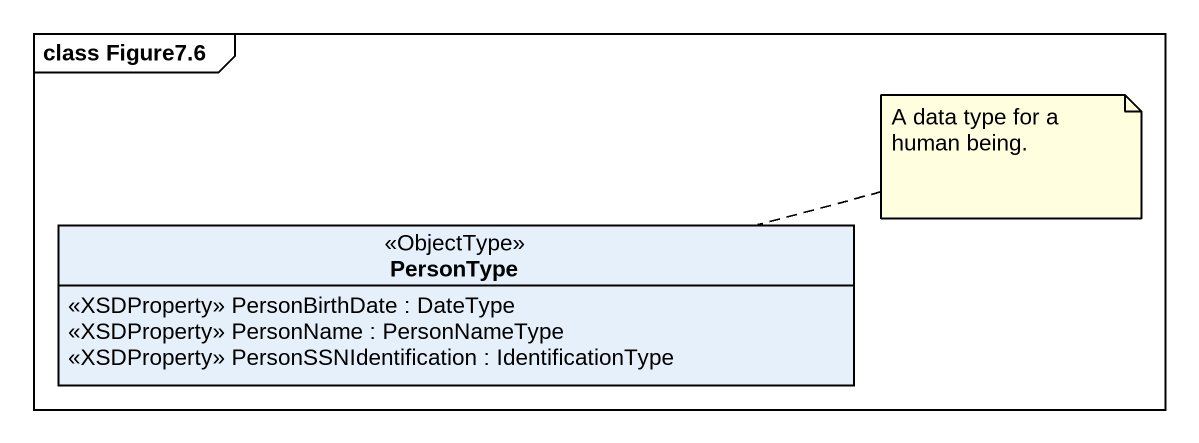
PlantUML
@startuml
mainframe class Figure7.6
hide circle
hide empty members
class PersonType <<ObjectType>> {
  <<XSDProperty>> PersonBirthDate : DateType
  <<XSDProperty>> PersonName : PersonNameType
  <<XSDProperty>> PersonSSNIdentification : IdentificationType
}
note right of PersonType : A data type for a human being.
@enduml
